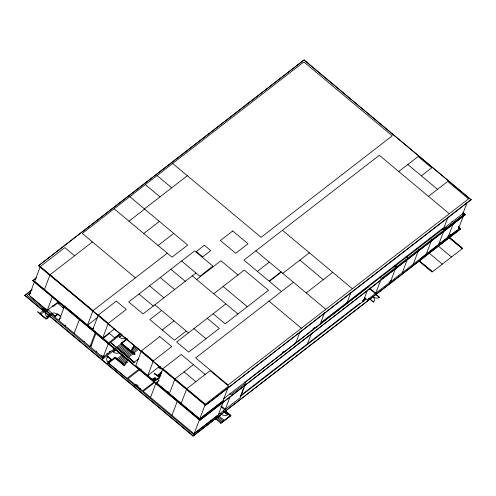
<?xml version="1.0" encoding="UTF-8"?>
<svg xmlns="http://www.w3.org/2000/svg" width="496" height="496" viewBox="0 0 496 496"><rect width="100%" height="100%" fill="white"/><g stroke="black" fill="none" stroke-linecap="round" stroke-linejoin="round"><path stroke-width="0.74" d="M160.599 375.23L160.605 375.205A0.868 0.657 20.9 0 0 160.561 374.871L160.171 374.517A1.097 0.825 20.9 0 0 159.786 374.368A1.215 0.911 20.9 0 0 159.365 374.412A1.364 1.023 20.9 0 0 158.77 374.877A1.215 0.911 20.9 0 0 158.695 375.212M155.781 378.398C154.355 377.369 156.407 378.287 155.663 379.211A1.11 0.831 20.9 0 1 154.541 379.607L153.965 380.054L153.028 379.273L153.605 378.826A1.11 0.831 20.9 0 1 154.138 377.933L155.18 377.865M458.397 226.672L460.66 228.96L193.037 436.108L24.8 295.529L32.265 289.54M463.097 212.474L465.36 214.762L199.789 420.323L32.748 280.742L36.537 277.599M38.471 265.751L304.153 59.892L471.088 199.77L205.518 405.331L38.471 265.751L304.153 59.892M34.584 281.418L29.245 295.411L47.182 310.403L58.472 301.661M74.586 255.769L64.815 247.609L40.294 266.588L34.683 281.282L89.801 327.335L90.142 327.069L92.535 329.071L93.732 328.141M44.448 289.441L50.059 274.753L92.442 241.943M47.182 310.403L52.26 297.11M74.14 333.337L79.744 318.643M167.27 253.171L93.019 310.645L87.408 325.333L97.7 317.366M114.074 329.239L102.66 338.08L108.264 323.386L126.294 309.43L116.331 301.103L98.301 315.059L92.69 329.747L103.056 338.408L109.467 333.448L114.644 337.782L120.106 333.554M89.987 346.574L95.592 331.886L64.598 305.982L58.987 320.676L89.987 346.574L91.803 345.166M120.175 333.87L108.649 342.792L96.292 332.469L90.681 347.157L103.038 357.486L108.382 343.492M141.162 351.515L135.817 365.509L147.777 375.503L159.414 366.501M147.777 375.503L153.121 361.51M150.511 397.426L155.856 383.433M162.589 369.421L157.244 383.414L199.708 418.891L223.033 400.836L228.377 386.843M169.409 393.576L174.747 379.583M171.938 415.332L177.549 400.638M181.164 403.403L186.508 389.41M193.037 436.108L460.778 228.662M199.708 418.891L205.313 404.203L228.644 386.142L210.106 370.655L186.775 388.709M154.715 382.459L143.232 391.344L194.066 433.82L199.677 419.126L223.77 400.477M199.789 420.323L465.477 214.464M205.518 405.331L471.2 199.466M223.237 401.872L218.159 415.164L194.066 433.82M221.402 406.05L225.314 409.312L230.119 396.719M240.944 394.946L243.61 387.946M244.15 386.551L244.95 384.45M245.34 384.443L240.262 397.736L225.314 409.312M295.777 342.928L300.049 331.731M307.142 344.689L311.414 333.498M320.218 324.012L324.489 312.815M346.791 303.44L351.063 292.249M363.283 301.233L367.555 290.042M381.071 279.211L375.726 293.204L458.236 229.425L463.307 216.132M390.476 281.871L395.765 267.84M402.268 272.744L407.34 259.451M413.205 264.281L418.277 250.988M426.194 254.225L431.532 240.231M443.684 228.439L447.962 217.242M438.582 244.633L443.926 230.646M448.068 237.293L453.406 223.299M467.189 202.362L462.911 213.559L223.671 398.734M131.012 351.044L132.556 348.459L131.948 347.814L133.678 348.235L133.064 347.597L134.199 345.706M139.351 368.844L127.044 378.367L108.705 363.047L115.029 358.149L124.198 365.812L126.17 362.898L125.562 362.254L127.292 362.675L126.685 362.037L127.813 360.146L123.175 363.717M101.686 355.644L103.311 357.275M155.13 378.064L154.355 378.293A0.632 0.477 20.9 0 0 154.244 379.08A0.632 0.477 20.9 0 0 155.229 379.018L155.539 378.411M32.748 280.742L35.805 278.38M24.8 295.529L31.539 290.315M30.802 292.597L27.137 295.436L45.923 311.135M29.128 294.215L30.312 293.297M30.547 293.44L29.326 294.382L28.929 294.047M144.435 208.921L187.333 175.72M128.997 221.191L144.634 209.089M42.334 308.14L41.993 308.4L45.483 311.314L45.824 311.054M42.532 308.301L45.626 310.887M43.611 307.551L42.929 308.078L45.117 309.913L46.246 309.039M42.687 308.431L43.028 308.165M44.33 309.802L39.457 313.571L46.134 319.151L51.007 315.382M44.677 310.093L45.018 309.833M143.753 233.517L159.39 221.408M40.554 314.489L45.427 310.719M46.934 310.192L47.703 309.597L52.489 313.596L51.72 314.191M44.9 311.928L46.097 311.004L102.982 358.813M47.033 310.273L46.519 310.67L51.107 314.501L51.621 314.104L54.362 316.398L57.691 313.819L60.611 316.256M46.395 311.252L46.822 310.924M47.021 311.091L46.593 311.42A4.861 3.652 20.9 0 0 47.108 316.801L50.611 314.086M58.292 303.726L59.26 302.975M46.903 316.634L49.978 314.253M50.381 314.582L50.809 314.253M50.611 315.047L46.078 318.556L37.634 311.773L46.109 318.854L50.809 315.214M62.676 307.39L64.127 306.268M60.413 318.289L58.187 320.007L54.603 317.012L57.933 314.433L61.008 317M158.1 245.508L173.736 233.405M64.765 325.506L65.28 325.109M64.871 325.587L65.379 325.19M84.004 341.577L84.518 341.18M84.103 341.663L84.618 341.267M195.951 273.005L143.059 313.943L128.706 301.952L194.668 250.889L212.908 266.135L199.838 276.253L181.598 261.014M96.261 351.819L96.788 351.577L96.36 351.906M121.353 334.031L109.052 343.554L132.773 363.376L138.632 358.844M121.737 335.178L119.176 337.162A4.861 3.652 20.9 0 0 125.6 337.95M119.375 337.33L122.45 334.949M196.658 279.515L220.925 260.729L237.968 274.97M161.628 310.477L149.835 319.604L174.449 340.175L186.242 331.049M103.751 356.37L103.094 356.779L101.996 355.892M103.881 356.271L104.371 355.892M107.378 353.561L106.646 353.946M107.508 353.462L107.998 353.084M110.025 351.515L109.281 351.887M110.155 351.416L110.645 351.038M113.448 348.868L113.944 348.483M126.331 339.165L120.869 343.393L134.323 354.634L135.179 353.97L131.229 350.672M103.038 357.486L114.737 348.434M127.137 338.861L121.241 343.424L134.298 354.336L134.807 353.939L131.124 350.858M115.029 348.552L116.399 347.498M116.566 347.361L121.266 343.722M121.439 343.592L127.336 339.028M101.959 359.606L106.659 355.967L111.544 360.046L106.845 363.686M115.053 349.469L107 355.706L111.885 359.786L115.301 357.139L124.843 365.112M117.564 348.198L122.264 344.559M115.618 349.835L113.051 351.819A4.861 3.652 20.9 0 0 119.22 352.761M113.249 351.986L115.816 350.002M107.558 356.717L107.899 356.45M108.097 356.618L107.756 356.884A4.861 3.652 20.9 0 0 108.264 362.266L111.687 359.619M118.563 349.029L123.262 345.39M119.561 349.86L124.26 346.22M120.553 350.697L125.252 347.057M121.551 351.528L126.251 347.888M108.066 362.099L111.141 359.718M115.159 357.573L124.738 365.298M122.549 352.358L127.249 348.719M123.547 353.189L128.247 349.556M117.192 358.72L122.066 354.95M133.616 346.679L134.769 345.786M124.539 354.026L129.239 350.387M118.191 359.557L123.064 355.787M131.837 349.661L135.761 346.623M125.538 354.857L130.237 351.218M119.189 360.387L124.056 356.618M131.893 351.224L136.76 347.454M126.536 355.688L131.235 352.055M120.187 361.218L125.054 357.449M132.885 352.055L137.758 348.285M127.534 356.525L132.234 352.885M162.192 329.933L173.984 320.807M121.179 362.055L126.052 358.286M133.883 352.892L138.756 349.122M128.526 357.356L133.226 353.716M122.177 362.886L127.05 359.116M213.702 293.75L244.292 270.072L268.51 290.309L225.19 323.845L213.131 313.77M124.174 364.554L126.052 363.097M257.35 271.355L269.316 262.099M139.63 369.749L128.086 378.69L142.637 390.848L154.789 381.436M140.504 369.427L141.013 369.03M140.604 369.508L141.112 369.111M225.86 303.912L176.644 342.011L188.703 352.086L219.294 328.408L207.235 318.333M398.765 171.523L418.159 156.513L431.718 167.834L421.377 175.838M135.259 384.685L140.442 389.013M281.027 271.882L269.061 281.145L243.896 260.115L379.328 155.285L449.295 213.745M134.776 385.38L135.464 384.846M147.678 375.422L154.653 381.25L159.873 377.208M281.275 272.093L269.309 281.35L281.468 291.512M159.799 366.842L158.77 367.635A4.861 3.652 20.9 0 0 162.384 369.074M158.974 367.803L160.512 366.612M282.77 273.339L309.343 252.774M151.981 379.018L152.278 378.783L154.603 380.73L157.703 378.324L158.057 378.622M152.129 379.142L154.628 380.953L157.926 378.721M161.95 371.597L160.282 372.887L161.281 373.717M157.133 375.478L160.382 372.967M139.562 389.379L140.244 388.845M160.096 375.677L159.681 375.9A0.868 0.657 20.9 0 1 159.29 375.85L158.869 375.522A0.868 0.657 20.9 0 1 158.801 375.199A1.116 0.837 20.9 0 1 158.887 374.926A1.438 1.079 20.9 0 1 159.421 374.505A1.116 0.837 20.9 0 1 159.768 374.449A0.868 0.657 20.9 0 1 160.121 374.499L160.171 374.517A0.961 0.725 20.9 0 1 160.816 374.957A1.097 0.825 20.9 0 1 160.902 375.224M159.135 380.401L156.122 382.732L199.677 419.126M293.434 282.255L195.678 357.914L228.073 384.983L468.522 198.865L447.69 181.462L428.463 196.342M162.031 387.413L162.471 387.233L162.13 387.494M175.014 378.882L193.39 364.665M306.193 292.913L332.766 272.341M282.28 352.489L283.991 351.168M313.088 328.643L314.799 327.323M321.513 322.202L346.289 303.025M346.716 302.69L443.188 228.024M246.016 381.653L368.894 286.545M463.878 213.131L462.514 214.185L464.107 215.518M396.037 267.139L381.337 278.516L379.558 277.028M446.152 228.296L463.413 214.935M364.033 299.528L365.571 298.338M240.616 395.541L306.404 344.621M307.681 343.629L359.805 303.285L360.208 303.614M362.471 301.382L362.898 301.053M240.064 396.608L366.184 298.989L367.232 299.863L375.348 293.576M451.155 234.1L447.907 236.611L448.409 237.032M193.868 433.653L217.279 415.53M218.649 414.47L224.669 409.808L220.832 406.602M448.21 236.865L440.888 242.848M215.568 418.779L220.497 414.644M154.535 379.607L153.611 378.845M168.361 391.989L167.784 391.803L168.665 392.541M304.042 60.196L471.088 199.77M407.824 164.511L437.522 189.329M462.985 212.772L465.36 214.762M462.129 213.299L463.847 214.731L396.087 267.183L394.258 265.651M451.906 221.123L453.679 222.605M458.285 226.97L460.66 228.96M458.571 228.47L459.749 229.456M456.952 230.417L449.432 236.239M456.779 230.547L457.529 231.173M446.846 228.879L445.253 227.546L443.883 228.606L445.482 229.939M442.426 228.464L444.193 229.946M449.605 236.102L450.349 236.728M449.581 237.324L462.737 248.316L432.066 272.062L418.909 261.07M448.08 236.48L448.576 236.896M448.235 237.162L448.985 237.789M441.062 242.718L441.806 243.344M440.057 242.984L441.124 243.871M438.693 244.038L439.754 244.931M430.032 238.055L431.799 239.531M438.303 246.053L451.459 257.046M437.131 245.762L429.61 251.577M436.957 245.892L437.708 246.518M429.778 251.447L430.528 252.073M428.581 252.371L421.067 258.193M428.414 252.507L442.314 264.126M417.043 248.105L418.816 249.587M421.234 258.063L421.984 258.689M406.106 256.575L407.873 258.05M397.631 266.978L396.037 265.645L394.667 266.699L396.261 268.032M390.309 280.637L391.908 281.97M388.945 281.691L390.538 283.024M369.501 288.002L375.776 293.248M369.036 288.3L376.098 294.202M375.181 293.713L379.514 297.333A4.861 3.652 20.9 0 1 372.849 296.713A4.861 3.652 20.9 0 1 373.364 302.095L369.024 298.474M375.757 294.469L379.341 297.464M369.948 298.964L373.531 301.965M368.857 298.604L369.601 299.231M282.435 230.287L352.402 288.746M362.694 300.886L363.196 301.301M362.768 301.63L362.272 301.215L365.775 298.505A4.861 3.652 20.9 0 0 364.25 297.575M299.857 260.115L323.28 279.682M172.682 163.475L261.088 237.342L392.249 135.823L303.843 61.95L82.274 233.449L135.402 277.841M255.855 250.858L325.822 309.318M157.046 175.578L171.697 187.823M145.334 184.642L159.991 196.881M268.993 301.165L301.388 328.234M129.785 196.676L187.693 245.061L172.056 257.164L114.148 208.779M223.101 286.477L247.324 306.714M192.274 275.85L237.925 313.987M170.915 269.278L185.268 281.269M160.233 277.549L174.586 289.54M149.55 285.814L163.903 297.805M193.905 328.65L205.964 338.725M154.845 304.817L188.437 332.884M244.757 382.112L245.873 383.048L230.919 394.618L229.803 393.688M138.961 294.016L153.307 306.007M205.146 374.492L181.226 354.504L162.855 368.726L205.313 404.203M184.072 371.87L195.833 381.697M225.451 410.806L230.938 415.388L220.683 423.324L230.051 415.747L224.769 411.333M225.11 411.072L230.795 415.815L221.538 422.66M224.942 411.203L230.423 415.784M223.429 410.769L224.428 411.599M223.262 410.899L227.844 414.73A4.861 3.652 20.9 0 1 221.179 414.11L220.187 413.28M224.087 411.866L227.676 414.861M220.013 413.41L221.011 414.247M40.294 266.588L93.019 310.645M98.301 315.059L108.264 323.386M219.275 416.231L224.155 420.31M38.583 265.453L205.629 405.027M218.333 416.962L223.219 421.042M217.391 417.688L222.276 421.767M216.454 418.413L221.334 422.493M215.369 418.612L220.85 423.193M215.202 418.742L215.599 419.077L221.067 414.842L220.67 414.507M121.78 343.325L134.441 353.902L121.607 343.461M159.526 377.481L154.839 373.569L154.157 374.096L154.857 373.717L159.439 377.549M110.589 342.364L134.311 362.185M110.416 342.5L134.137 362.316M116.225 347.628L133.97 362.452M32.86 280.445L199.907 420.019M113.714 348.297L114.117 348.632M63.823 308.351L57.592 303.143L53.233 306.516L52.371 305.796M109.932 351.23L110.329 351.565M109.802 351.329L110.199 351.664M114.96 357.405L124.626 365.484M107.285 353.276L107.682 353.611M107.155 353.375L107.558 353.71M57.35 314.08L57.846 314.495M57.679 314.631L57.183 314.216A4.055 3.044 20.9 0 0 51.627 313.701L55.112 316.615M103.658 356.085L104.055 356.419M103.528 356.184L103.924 356.519M51.795 313.565L54.789 316.064M138.396 386.13L136.586 384.617L136.766 385.194M54.442 316.33L54.944 316.746M30.355 296.478L45.806 309.386M42.854 308.295L44.851 309.963M107.868 362.892L194.178 435.011M24.912 295.232L193.155 435.804M158.794 375.559A0.961 0.725 20.9 0 0 159.39 376.061A1.097 0.825 20.9 0 0 159.824 376.154A1.215 0.911 20.9 0 0 160.239 376.104A1.364 1.023 20.9 0 0 160.431 376.03M158.708 375.491A1.097 0.825 20.9 0 1 158.615 375.137M96.689 351.49A3.243 2.437 20.9 0 1 96.187 350.982M204.408 245.278L196.292 251.559L202.672 256.891L210.788 250.61L204.408 245.278M232.717 230.969L220.416 240.498L235.724 253.289L248.025 243.765L232.717 230.969M159.799 336.598L141.428 350.821L153.388 360.809L171.759 346.592L159.799 336.598M159.948 375.311L160.45 375.646L159.948 375.311M419.449 260.97L432.208 271.628L419.449 260.97M449.357 237.82L462.111 248.477L449.357 237.82"/></g></svg>
